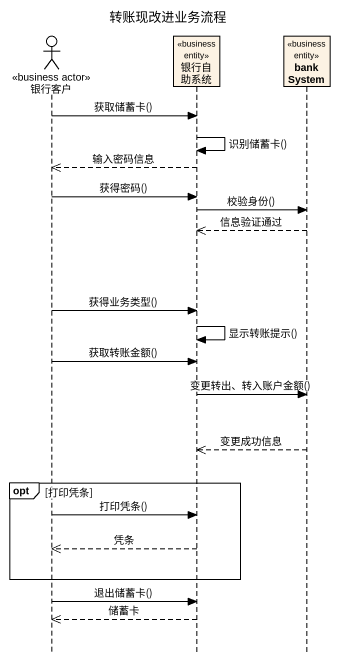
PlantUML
@startuml
title 转账现改进业务流程
hide footbox
actor 银行客户 <<business actor>>
participant 银行自助系统 <<business entity>>
participant bankSystem <<business entity>>

银行客户 -> 银行自助系统 : 获取储蓄卡()
银行自助系统 -> 银行自助系统 : 识别储蓄卡()
银行自助系统 -->> 银行客户 : 输入密码信息
银行客户 -> 银行自助系统 : 获得密码()
银行自助系统 -> bankSystem : 校验身份()
bankSystem -->> 银行自助系统 : 信息验证通过
银行客户 -> 银行自助系统 : 获得业务类型()
银行自助系统 -> 银行自助系统 : 显示转账提示()
银行客户 -> 银行自助系统 : 获取转账金额()
银行自助系统 -> bankSystem : 变更转出、转入账户金额()
bankSystem -->> 银行自助系统 : 变更成功信息
opt 打印凭条
  银行客户 -> 银行自助系统 : 打印凭条()
  银行自助系统 -->> 银行客户 : 凭条
end
银行客户 -> 银行自助系统 : 退出储蓄卡()
银行自助系统 -->> 银行客户 : 储蓄卡
@enduml
